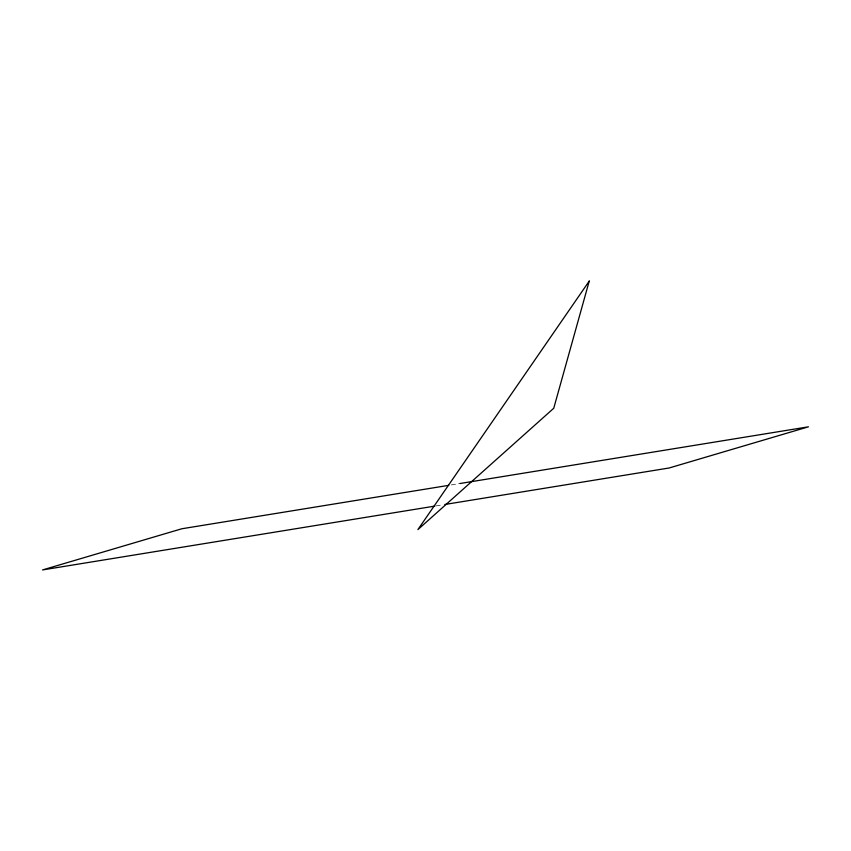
<?xml version="1.0" encoding="UTF-8"?>
<svg xmlns="http://www.w3.org/2000/svg" width="851" height="851" viewBox="0 0 851 851"><rect width="100%" height="100%" fill="white"/><g stroke="black" fill="none" stroke-linecap="round" stroke-linejoin="round"><path stroke-width="0.64" stroke-dasharray="4.25 3.19" d="M451.285 484.932L460.061 483.496M436.052 505.909L442.318 504.888"/><path stroke-width="1.28" d="M448.785 485.336L181.859 528.758L42.55 569.925L434.797 506.111M460.061 483.496L808.45 426.819L669.141 467.986L444.828 504.483M589.243 281.075L553.746 408.257L417.894 529.599L589.243 281.075"/></g></svg>
